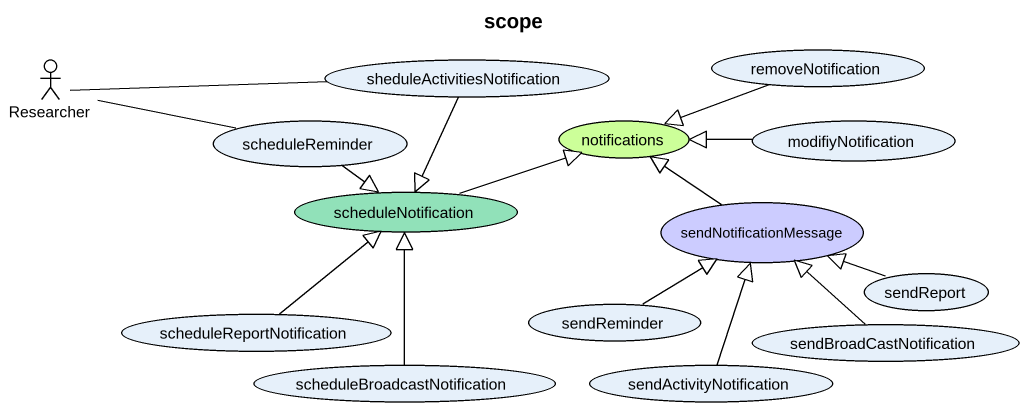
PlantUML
@startuml
title scope
actor Researcher
usecase "sheduleActivitiesNotification" as sheduleActivitiesNotificatio
usecase removeNotification
usecase scheduleReminder
usecase notifications #CCFF99
usecase modifiyNotification
usecase scheduleNotification #91E1B9
usecase sendNotificationMessage #CCCCFF
usecase sendReport
usecase scheduleReportNotification
usecase sendReminder
usecase sendBroadCastNotification
usecase "scheduleBroadcastNotification" as scheduleBroadcastNotificatio
usecase sendActivityNotification
Researcher -right- sheduleActivitiesNotificatio
Researcher -right- scheduleReminder
sheduleActivitiesNotificatio --|> scheduleNotification
removeNotification -left-|> notifications
scheduleReminder --|> scheduleNotification
modifiyNotification -left-|> notifications
scheduleNotification -right-|> notifications
sendNotificationMessage -up-|> notifications
sendReport -left-|> sendNotificationMessage
scheduleReportNotification -up-|> scheduleNotification
sendReminder -up-|> sendNotificationMessage
sendBroadCastNotification -up-|> sendNotificationMessage
scheduleBroadcastNotificatio -up-|> scheduleNotification
sendActivityNotification -up-|> sendNotificationMessage
@enduml
